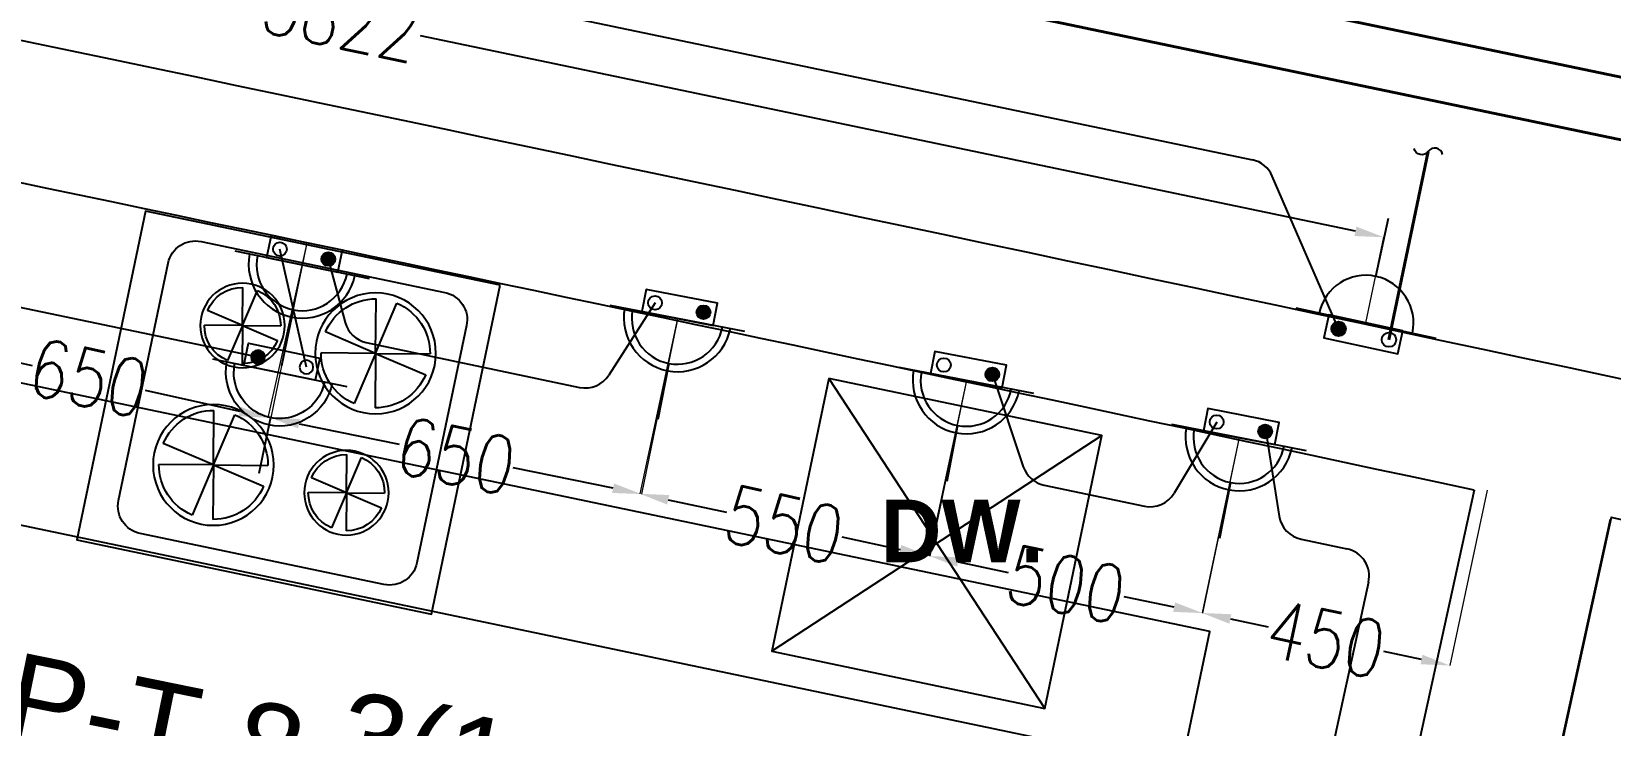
# Model space of a CAD drawing. Extents: x -678889171 to 586587, y -792238163 to 335485.
# Drawn here: x 66468 to 69300, y 30981 to 32226 of the extents above; entities that cross this region are included whole.
import ezdxf
from ezdxf import colors
from ezdxf.entities.mleader import LeaderData, LeaderLine
from ezdxf.math import Vec2, Vec3

# ---------------------------------------------------------------- set-up
doc = ezdxf.new("R2010")
doc.units = 0
doc.header["$MEASUREMENT"] = 0
doc.linetypes.add('XR-A-9TH-FLOOR$0$XR-A-CORE$0$$0$HIDDEN-Z', pattern=[3, 2, -1])
doc.linetypes.add('XR-Ducts$0$XR-A-CORE$0$$0$HIDDEN-Z', pattern=[3, 2, -1])
doc.layers.get('0').update_dxf_attribs({"color": 8})
doc.layers.get('Defpoints').update_dxf_attribs({"color": 252})
for name, color, linetype in [('1', 8, 'Continuous'), ('E-CUT-LINE', 1, 'Continuous'), ('E-POW-BLOCK', 4, 'Continuous'), ('E-POW-WIR-NO', 4, 'Continuous'), ('E-TEXT', 3, 'Continuous'), ('powr wire', 4, 'Continuous'), ('XR-A-9TH-FLOOR$0$A-WALL', 252, 'Continuous'), ('XR-A-ST Cat Walk$0$A-FLOR-STRS', 252, 'Continuous'), ('XR-Typ27 7th to11Th$0$XR-A-CORE$0$A-WALL', 252, 'Continuous'), ('XR-Typ27 7th to11Th$0$XR-A-TYP-7-8-9-10$0$A-ANNO-NOTE', 252, 'Continuous'), ('XR-Typ27 7th to11Th$0$XR-A-TYP-7-8-9-10$0$A-EQPM', 252, 'Continuous'), ('XR-Typ27 7th to11Th$0$XR-A-TYP-7-8-9-10$0$A-WALL', 252, 'Continuous')]:
    doc.layers.add(name, color=color, linetype=linetype)
doc.layers.add('XR-A-9TH-FLOOR$0$XR-A-CORE$0$$0$A-DOOR-OVHD', color=252, linetype='XR-A-9TH-FLOOR$0$XR-A-CORE$0$$0$HIDDEN-Z', lineweight=9)
doc.layers.add('XR-Ducts$0$XR-A-CORE$0$$0$A-DOOR-OVHD', color=252, linetype='XR-Ducts$0$XR-A-CORE$0$$0$HIDDEN-Z', lineweight=9)
doc.styles.get("Standard").update_dxf_attribs({"font": 'arial.ttf'})
doc.styles.add('Work$0$E-M.MODUL', font='romans.shx', dxfattribs={"width": 0.8})
doc.styles.add('XR-Typ27 7th to11Th$0$XR-A-TYP-7-8-9-10$0$TYPICAL TYPES$0$XREF_1BR$0$KZT', font='')
doc.styles.get('XR-Typ27 7th to11Th$0$XR-A-TYP-7-8-9-10$0$TYPICAL TYPES$0$XREF_1BR$0$KZT').set_extended_font_data('AvantGarde LT Medium', bold=True)
doc.dimstyles.new('Work$0$S-DIM', dxfattribs={"dimscale": 500, "dimtxt": 0.2065, "dimasz": 0.104, "dimexe": 0, "dimexo": 0, "dimgap": 0, "dimtad": 0, "dimdec": 0, "dimzin": 0, "dimdsep": 46, "dimtxsty": 'Work$0$E-M.MODUL', "dimcen": 0.25, "dimclrd": 5, "dimclre": 5, "dimclrt": 1, "dimadec": 0, "dimazin": 0, "dimtfac": 1, "dimtdec": 0, "dimtofl": 0, "dimtmove": 0, "dimatfit": 3, "dimfxl": 1, "dimtolj": 1, "dimtzin": 0, "dimlwe": 13, "dimarcsym": 0})

# ---------------------------------------------------------------- blocks, each defined once
blk = doc.blocks.new('SO1 WP')
at = {"layer": 'E-POW-BLOCK'}
h = blk.add_hatch(color=3, dxfattribs=at)
h.dxf.hatch_style = 1
edge = h.paths.add_edge_path()
edge.add_arc((-0.1064295025979398, -0.0481463273482458), 0.03025259035537483, 0, 360)
at = {"layer": 'E-POW-BLOCK', "color": 3}
for p, q in [((1.4210854715202e-14, 0.2000001000000591), (0, 0.4500002250000605)), ((-0.3000001499999954, 7.105427357601002e-14), (0.3000001499999954, 1.598721155460225e-14))]:
    blk.add_line(p, q, dxfattribs=at)
blk.add_lwpolyline([(0.1593095883453804, 4.352074256530614e-14), (-0.1593095883453804, 4.352074256530614e-14), (-0.1593095883453804, -0.09876317676643558), (0.1593095883453804, -0.09876317676643558)], close=True, dxfattribs=at)
for centre in [(-0.1064295025979398, -0.0481463273482458), (0.1096454942411166, -0.0481463273482458)]:
    blk.add_circle(centre, 0.03025259035537483, dxfattribs=at)
for centre, radius, start, end in [((0, -0.002806461197749854), 0.2353418572437975, 0.6832706906615592, 179.3167293093385), ((0, 1.598721155460225e-14), 0.2000001000000002, 0, 180)]:
    blk.add_arc(centre, radius, start, end, dxfattribs=at)
blk = doc.blocks.new('SO1')
at = {"layer": 'E-POW-BLOCK'}
h = blk.add_hatch(color=3, dxfattribs=at)
h.dxf.hatch_style = 1
edge = h.paths.add_edge_path()
edge.add_arc((-0.1064295025979398, -0.04814632734824666), 0.03025259035537483, 0, 360)
at = {"layer": 'E-POW-BLOCK', "color": 3}
for p, q in [((1.42e-14, 0.2000001000000597), (0, 0.4500002250000599)), ((-0.3000001499999971, 7.11e-14), (0.3000001499999971, 1.42e-14))]:
    blk.add_line(p, q, dxfattribs=at)
blk.add_lwpolyline([(0.1593095883453804, 4.265338082731773e-14), (-0.1593095883453804, 4.265338082731773e-14), (-0.1593095883453804, -0.09876317676643645), (0.1593095883453804, -0.09876317676643645)], close=True, dxfattribs=at)
for centre in [(-0.1064295025979398, -0.04814632734824666), (0.1096454942411166, -0.04814632734824666)]:
    blk.add_circle(centre, 0.03025259035537483, dxfattribs=at)
blk.add_arc((0, 1.42e-14), 0.2000001000000001, 0, 179.9999999999979, dxfattribs=at)
blk = doc.blocks.new('*D3205')
at = {"layer": '1', "color": 5, "lineweight": 13, "transparency": 16777216}
for p, q in [((68634.0614037678, 31497.44768345138), (68567.41826975571, 31182.91679464572)), ((69078.69270259622, 31403.23873835759), (69012.04956858412, 31088.70784955192))]:
    blk.add_line(p, q, dxfattribs=at)
at = {"layer": '1', "color": 5, "lineweight": -2, "transparency": 16777216}
for p, q in [((68618.2889228913, 31172.13826740131), (68685.84039295839, 31157.82539120181)), ((68961.17891544853, 31099.48637679633), (68893.62744538145, 31113.79925299582))]:
    blk.add_line(p, q, dxfattribs=at)
at = {"layer": '1', "color": 5, "transparency": 16777216}
for points in [[(68620.0853440987, 31180.61670959058), (68616.4925016839, 31163.65982521205), (68567.41826975571, 31182.91679464572)], [(68962.97533665593, 31107.96481898559), (68959.38249424113, 31091.00793460706), (69012.04956858412, 31088.70784955192)]]:
    blk.add_solid(points, dxfattribs=at)
at = {"layer": 'Defpoints', "color": 0, "transparency": 16777216}
for p in [(68634.0614037678, 31497.44768345138, 4.235756298783336e-06), (69078.69270259622, 31403.23873835759), (69012.04956858412, 31088.70784955192)]:
    blk.add_point(p, dxfattribs=at)
at = {"layer": '1', "color": 1, "transparency": 16777216, "insert": (68789.73391916991, 31135.81232209883), "char_height": 103.25, "attachment_point": 5, "rotation": 348.037036151874, "style": 'Work$0$E-M.MODUL'}
blk.add_mtext('\\A1;450', dxfattribs=at)
blk = doc.blocks.new('*D3206')
at = {"layer": '1', "color": 5, "lineweight": 13, "transparency": 16777216}
for p, q in [((68144.63921344191, 31599.75076070992), (68078.85580001689, 31285.04016599109)), ((68634.06140376783, 31497.4476834514), (68568.27799034279, 31182.73708873257))]:
    blk.add_line(p, q, dxfattribs=at)
at = {"layer": '1', "color": 5, "lineweight": -2, "transparency": 16777216}
for p, q in [((68129.75570781078, 31274.4006459562), (68219.6136219546, 31255.61780097154)), ((68517.3780825489, 31193.37660876746), (68427.52016840506, 31212.15945375212))]:
    blk.add_line(p, q, dxfattribs=at)
at = {"layer": '1', "color": 5, "transparency": 16777216}
for points in [[(68131.52896114993, 31282.88396392185), (68127.98245447164, 31265.91732799056), (68078.85580001689, 31285.04016599109)], [(68519.15133588805, 31201.8599267331), (68515.60482920974, 31184.89329080181), (68568.27799034279, 31182.73708873257)]]:
    blk.add_solid(points, dxfattribs=at)
at = {"layer": 'Defpoints', "color": 0, "transparency": 16777216}
for p in [(68144.63921344191, 31599.75076070992, 4.235756298784725e-06), (68634.06140376783, 31497.4476834514), (68568.27799034279, 31182.73708873257)]:
    blk.add_point(p, dxfattribs=at)
at = {"layer": '1', "color": 1, "transparency": 16777216, "insert": (68323.56689517983, 31233.88862736183), "char_height": 103.25, "attachment_point": 5, "rotation": 348.19355531422235, "style": 'Work$0$E-M.MODUL'}
blk.add_mtext('\\A1;500', dxfattribs=at)
blk = doc.blocks.new('*D3207')
at = {"layer": '1', "color": 5, "lineweight": 13, "transparency": 16777216}
for p, q in [((67626.49764479851, 31711.12417197011), (67558.93355395731, 31396.7963300165)), ((68144.63921344191, 31599.75076070992), (68077.0751226007, 31285.42291875631))]:
    blk.add_line(p, q, dxfattribs=at)
at = {"layer": '1', "color": 5, "lineweight": -2, "transparency": 16777216}
for p, q in [((67609.77237275704, 31385.86863570124), (67714.17582757647, 31363.42733854565)), ((68026.23630380096, 31296.35061307158), (67921.83284898153, 31318.79191022716))]:
    blk.add_line(p, q, dxfattribs=at)
at = {"layer": '1', "color": 5, "transparency": 16777216}
for points in [[(67611.59365514292, 31394.34177216786), (67607.95109037116, 31377.39549923462), (67558.93355395731, 31396.7963300165)], [(68028.05758618684, 31304.8237495382), (68024.41502141509, 31287.87747660495), (68077.0751226007, 31285.42291875631)]]:
    blk.add_solid(points, dxfattribs=at)
at = {"layer": 'Defpoints', "color": 0, "transparency": 16777216}
for p in [(67626.49764479851, 31711.12417197011, 4.235756298784561e-06), (68144.63921344191, 31599.75076070992), (68077.0751226007, 31285.42291875631)]:
    blk.add_point(p, dxfattribs=at)
at = {"layer": '1', "color": 1, "transparency": 16777216, "insert": (67818.004338279, 31341.10962438641), "char_height": 103.25, "attachment_point": 5, "rotation": 347.868976337735, "style": 'Work$0$E-M.MODUL'}
blk.add_mtext('\\A1;550', dxfattribs=at)
blk = doc.blocks.new('160')
at = {"layer": 'E-POW-BLOCK'}
h = blk.add_hatch(color=1, dxfattribs=at)
h.dxf.hatch_style = 1
edge = h.paths.add_edge_path()
edge.add_arc((78016.12619020321, 43941.8623778977), 12.40959850020896, 0, 360)
at = {"layer": 'E-POW-BLOCK', "color": 1}
for p, q in [((77996.37658910743, 43862.45978831869, 1.338264768536465e-07), (77996.37658910545, 44108.57963245566, 1.344306687904589e-07)), ((77914.33664106077, 43985.51971038651, 1.440456293763361e-07), (77811.7867060037, 43985.51971038567, 1.564419500691893e-07))]:
    blk.add_line(p, q, dxfattribs=at)
at = {"layer": 'E-POW-BLOCK', "color": 1, "elevation": 1.293917977576307e-07}
blk.add_lwpolyline([(77996.3765891059, 44050.86842946797), (77996.37658910696, 43920.17099130638), (78036.8891983044, 43920.17099130671), (78036.88919830332, 44050.8684294683)], close=True, dxfattribs=at)
at = {"layer": 'E-POW-BLOCK', "color": 1}
for centre in [(78016.12619020249, 44030.49624115398, 1.318516362437654e-07), (78016.12619020321, 43941.8623778977, 1.316340517344951e-07)]:
    blk.add_circle(centre, 12.40959850020896, dxfattribs=at)
for centre, radius, start, end in [((77997.52779818512, 43985.51971038718, 1.339894137195527e-07), 96.53712043769333, 90.68327069112401, 269.3167293097928), ((77996.37658910645, 43985.51971038718, 1.341285728220513e-07), 82.03994804566189, 90.0000000004675, 270.0000000004654)]:
    blk.add_arc(centre, radius, start, end, dxfattribs=at)
blk = doc.blocks.new('*D3208')
at = {"layer": '1', "color": 5, "lineweight": 13, "transparency": 16777216}
for p, q in [((66960.65590147235, 31843.56490789822), (66896.82395987672, 31532.79183474363)), ((67625.6080566993, 31706.98554886471), (67561.77611510368, 31396.21247571011))]:
    blk.add_line(p, q, dxfattribs=at)
at = {"layer": '1', "color": 5, "lineweight": -2, "transparency": 16777216}
for p, q in [((66947.76060076916, 31522.32958763348), (67127.19819385515, 31485.47359542779)), ((67510.83947421123, 31406.67472282026), (67331.40188112525, 31443.53071502595))]:
    blk.add_line(p, q, dxfattribs=at)
at = {"layer": '1', "color": 5, "transparency": 16777216}
for points in [[(66949.50430862086, 31530.81902778222), (66946.01689291748, 31513.84014748474), (66896.82395987672, 31532.79183474363)], [(67512.58318206292, 31415.164162969), (67509.09576635953, 31398.18528267152), (67561.77611510368, 31396.21247571011)]]:
    blk.add_solid(points, dxfattribs=at)
at = {"layer": 'Defpoints', "color": 0, "transparency": 16777216}
for p in [(66960.65590147235, 31843.56490789822), (67625.6080566993, 31706.98554886471), (67561.77611510368, 31396.21247571011)]:
    blk.add_point(p, dxfattribs=at)
at = {"layer": '1', "color": 1, "transparency": 16777216, "insert": (67229.3000374902, 31464.50215522687), "char_height": 103.25, "attachment_point": 5, "rotation": 348.39303144103576, "style": 'Work$0$E-M.MODUL'}
blk.add_mtext('\\A1;650', dxfattribs=at)
blk = doc.blocks.new('*D3209')
at = {"layer": '1', "color": 5, "lineweight": 13, "transparency": 16777216}
for p, q in [((66317.88284339165, 31985.99446648142), (66249.08406779877, 31675.51116638602)), ((66960.65590147229, 31843.56490789825), (66891.85712587941, 31533.08160780284))]:
    blk.add_line(p, q, dxfattribs=at)
at = {"layer": '1', "color": 5, "lineweight": -2, "transparency": 16777216}
for p, q in [((66299.85262481796, 31664.26156114006), (66468.70567517309, 31626.84607658426)), ((66841.08856886023, 31544.33121304881), (66672.2355185051, 31581.74669760461))]:
    blk.add_line(p, q, dxfattribs=at)
at = {"layer": '1', "color": 5, "transparency": 16777216}
for points in [[(66301.72755902562, 31672.72298730993), (66297.9776906103, 31655.8001349702), (66249.08406779877, 31675.51116638602)], [(66842.96350306789, 31552.79263921867), (66839.21363465258, 31535.86978687895), (66891.85712587941, 31533.08160780284)]]:
    blk.add_solid(points, dxfattribs=at)
at = {"layer": 'Defpoints', "color": 0, "transparency": 16777216}
for p in [(66317.88284339165, 31985.99446648142, 4.235756298781094e-06), (66960.65590147229, 31843.56490789825), (66891.85712587941, 31533.08160780284)]:
    blk.add_point(p, dxfattribs=at)
at = {"layer": '1', "color": 1, "transparency": 16777216, "insert": (66570.47059683909, 31604.29638709444), "char_height": 103.25, "attachment_point": 5, "rotation": 347.505930331485, "style": 'Work$0$E-M.MODUL'}
blk.add_mtext('\\A1;650', dxfattribs=at)
blk = doc.blocks.new('deef')
at = {"layer": 'E-POW-BLOCK'}
h = blk.add_hatch(color=6, dxfattribs=at)
h.dxf.hatch_style = 1
edge = h.paths.add_edge_path()
edge.add_arc((84064.19391751211, 48929.00372852619), 12.40959850020896, 0, 360)
at = {"layer": 'E-POW-BLOCK', "color": 6}
for p, q in [((84044.86324795104, 48849.4981111799, -3.190573819240415e-06), (84043.56555981308, 49095.61453420671, -3.219723781063669e-06)), ((83962.17559620646, 48972.12375998064, -3.19414105969734e-06), (83859.62708661196, 48971.58305658981, -3.180381384128951e-06))]:
    blk.add_line(p, q, dxfattribs=at)
at = {"layer": 'E-POW-BLOCK', "color": 6, "elevation": -3.218324371343137e-06}
blk.add_lwpolyline([(84043.86984711589, 49037.90413341512), (84044.55896064821, 48907.20851197148), (84085.07100671309, 48907.42211820293), (84084.38189318076, 49038.11773964659)], close=True, dxfattribs=at)
at = {"layer": 'E-POW-BLOCK', "color": 6}
for centre in [(84063.72658781194, 49017.63635975582, -3.213125644158815e-06), (84064.19391751211, 48929.00372852619, -3.202628019559595e-06)]:
    blk.add_circle(centre, 12.40959850020896, dxfattribs=at)
for centre, radius, start, end in [((84045.36559695876, 48972.5623925426, -3.205303264057118e-06), 96.5371204376933, 90.98536903686241, 269.6188276558389), ((84044.21440388208, 48972.5563226933, -3.205148800152049e-06), 82.03994804566186, 90.30209834678506, 270.3020983467851)]:
    blk.add_arc(centre, radius, start, end, dxfattribs=at)
blk = doc.blocks.new('*D3307')
at = {"layer": '1', "color": 5, "lineweight": 13, "transparency": 16777216}
for p, q in [((65120.33682887237, 32485.68442725734), (65152.4893449503, 32639.37665279568)), ((68861.2603340189, 31703.08073520834), (68893.41285009682, 31856.77296074668))]:
    blk.add_line(p, q, dxfattribs=at)
at = {"layer": '1', "color": 5, "lineweight": -2, "transparency": 16777216}
for p, q in [((65203.3874947509, 32628.72872591409), (66880.50153212009, 32277.87535085131)), ((68842.51470029622, 31867.42088762826), (67165.40066292704, 32218.27426269104))]:
    blk.add_line(p, q, dxfattribs=at)
at = {"layer": '1', "color": 5, "transparency": 16777216}
for points in [[(65205.16214923116, 32637.21175088085), (65201.61284027063, 32620.24570094732), (65152.4893449503, 32639.37665279568)], [(68844.28935477648, 31875.90391259503), (68840.74004581595, 31858.9378626615), (68893.41285009682, 31856.77296074668)]]:
    blk.add_solid(points, dxfattribs=at)
at = {"layer": 'Defpoints', "color": 0, "transparency": 16777216}
for p in [(65152.4893449503, 32639.37665279568), (65120.33682887237, 32485.68442725734), (68861.2603340189, 31703.08073520834, 0.000789818988207648)]:
    blk.add_point(p, dxfattribs=at)
at = {"layer": '1', "color": 1, "transparency": 16777216, "insert": (67022.95109752356, 32248.07480677118), "char_height": 103.25, "attachment_point": 5, "rotation": 348.1840919345609, "style": 'Work$0$E-M.MODUL'}
blk.add_mtext('\\A1;3822', dxfattribs=at)
blk = doc.blocks.new('CW_0.000')
blk.add_lwpolyline([(0, -25.98557292037257, 0.66), (0, 0, -0.66), (0, 25.98557292037257, 0.97)], format="xyb")
blk = doc.blocks.new('XR-A-ST Cat Walk')
at = {"layer": 'XR-A-ST Cat Walk$0$A-FLOR-STRS'}
blk.add_lwpolyline([(77132.39804614538, 16732.53558346568), (76546.21859427213, 16860.57327401649), (76035.52246984353, 14522.51515796741), (72176.94005018528, 15366.90908106805), (72559.7745124324, 17118.03814081912), (74220.55366888801, 16754.95610998167), (74348.39001790775, 17341.17958997453), (72101.76502749416, 17832.3401159715), (71462.66421533354, 14909.01916488496), (76493.6143836671, 13808.06982973011), (77132.39804500947, 16732.53557826532)], dxfattribs=at)
blk = doc.blocks.new('XR-Ducts')
at = {"layer": 'XR-Ducts$0$XR-A-CORE$0$$0$A-DOOR-OVHD'}
blk.add_lwpolyline([(77132.39804500916, 16732.53557826555), (72101.24319256155, 17832.45420030737), (71462.19120926356, 14907.07087589325), (76493.61438366608, 13808.06982972947)], close=True, dxfattribs=at)
blk = doc.blocks.new('XR-Typ27 7th to11Th$0$XR-A-TYP-7-8-9-10$0$A$C21967ED7')
at = {"layer": 'XR-Typ27 7th to11Th$0$XR-A-TYP-7-8-9-10$0$A-EQPM'}
for p, q in [((120.2033993525401, -180.0934920025975), (101.0494060886922, -84.23315431494848)), ((120.2033993525401, -180.0934920025975), (139.357392631282, -84.23315431494848)), ((-135.1819983350142, -180.0934920026048), (-148.5897936301335, -112.9912556217969)), ((-135.1819983350142, -180.0934920026048), (-121.7742030398949, -112.9912556217969)), ((-135.1819983350142, -180.0934920026048), (-202.284234725128, -166.6856967149361)), ((-135.1819983350142, -180.0934920026048), (-68.07976195980154, -166.6856967149288)), ((120.2033993525401, -180.0934920025975), (24.34306166302122, -160.9394987331689)), ((120.2033993525401, -180.0934920025975), (216.0637370420664, -160.9394987331762)), ((-135.1819983350142, -180.0934920026048), (-202.284234725128, -193.5012872902662)), ((-135.1819983350142, -180.0934920026048), (-148.5897936301335, -247.1957283833981)), ((-135.1819983350142, -180.0934920026048), (-121.7742030398949, -247.1957283833981)), ((-135.1819983350142, -180.0934920026048), (-68.07976195980154, -193.5012872902662)), ((120.2033993525401, -180.0934920025975), (24.34306166302122, -199.2474852720261)), ((120.2033993525401, -180.0934920025975), (101.0494060887067, -275.9538296883984)), ((120.2033993525401, -180.0934920025975), (139.357392631282, -275.9538296883911)), ((120.2033993525401, -180.0934920025975), (216.0637370420664, -199.2474852720261)), ((-135.1819983350215, -423.898412376082), (-154.3359916137561, -328.0380746884257)), ((-135.1819983350215, -423.898412376082), (-116.0280050711735, -328.038074688433)), ((120.2033993525401, -423.898412376082), (106.7956040574209, -356.7961759934187)), ((120.2033993525401, -423.898412376082), (133.6111946476594, -356.7961759934187)), ((-135.1819983350215, -423.898412376082), (-231.0423360245331, -404.7444191066534)), ((-135.1819983350215, -423.898412376082), (-231.0423360245331, -443.0524056436479)), ((-135.1819983350215, -423.898412376082), (-154.3359916137488, -519.7587500618829)), ((-135.1819983350215, -423.898412376082), (-39.32166064549529, -404.7444191066534)), ((-135.1819983350215, -423.898412376082), (-39.32166064549529, -443.0524056436479)), ((-135.1819983350215, -423.898412376082), (-116.0280050711735, -519.7587500618756)), ((120.2033993525401, -423.898412376082), (53.10116297732748, -410.4906170865506)), ((120.2033993525401, -423.898412376082), (53.10116297732748, -437.3062076637507)), ((120.2033993525401, -423.898412376082), (106.7956040574281, -491.0006487568899)), ((120.2033993525401, -423.898412376082), (187.3056357426613, -410.4906170865506)), ((120.2033993525401, -423.898412376082), (187.305635742654, -437.3062076637507)), ((120.2033993525401, -423.898412376082), (133.6111946476667, -491.0006487568899))]:
    blk.add_line(p, q, dxfattribs=at)
blk.add_lwpolyline([(-267.4937336819276, -76.54343178626732), (-267.4937336819276, -523.4565681977256, 0.4142135623730971), (-217.4937336819276, -573.4565681995882), (217.4937336815638, -573.4565681995882, 0.414213562373095), (267.4937336815565, -523.4565681977256), (267.4937336815565, -76.54343178626732, 0.414213562373095), (217.4937336815565, -26.54343178812996), (-217.4937336819276, -26.54343178812996, 0.414213562373095)], format="xyb", close=True, dxfattribs=at)
for centre, radius in [((120.2033993525401, -180.0934920026048), 108.3511300869588), ((-135.1819983350142, -180.0934920026048), 75.84579106087118), ((-135.1819983350215, -423.8984123760893), 108.3511300869588), ((120.2033993525401, -423.8984123760893), 75.84579106087118)]:
    blk.add_circle(centre, radius, dxfattribs=at)
for centre, radius, start, end in [((120.2033993525401, -180.0934920026048), 97.75520343993092, 101.2995445970773, 168.7004554033315), ((120.2033993525401, -180.0934920026048), 97.75520343993092, 11.29954459666854, 78.70045540292266), ((-135.1819983350142, -180.0934920026048), 68.42864240795166, 101.2995445970773, 168.7004554033315), ((-135.1819983350142, -180.0934920026048), 68.42864240795166, 11.29954459666854, 78.70045540292266), ((-135.1819983350142, -180.0934920026048), 68.42864240795166, 191.2995445966685, 258.7004554029227), ((-135.1819983350142, -180.0934920026048), 68.42864240795166, 281.2995445970773, 348.7004554033315), ((120.2033993525401, -180.0934920026048), 97.75520343993092, 191.2995445966685, 258.7004554029227), ((120.2033993525401, -180.0934920026048), 97.75520343993092, 281.2995445970773, 348.7004554033315), ((-135.1819983350215, -423.8984123760893), 97.75520343993092, 101.2995445970773, 168.7004554033315), ((-135.1819983350215, -423.8984123760893), 97.75520343993092, 11.29954459666854, 78.70045540292266), ((120.2033993525401, -423.8984123760893), 68.42864240795166, 101.2995445970773, 168.7004554033315), ((120.2033993525401, -423.8984123760893), 68.42864240795166, 11.29954459666854, 78.70045540292266), ((-135.1819983350215, -423.8984123760893), 97.75520343993092, 191.2995445966685, 258.7004554029227), ((-135.1819983350215, -423.8984123760893), 97.75520343993092, 281.2995445970773, 348.7004554033315), ((120.2033993525401, -423.8984123760893), 68.42864240795166, 191.2995445966685, 258.7004554029227), ((120.2033993525401, -423.8984123760893), 68.42864240795166, 281.2995445970773, 348.7004554033315)]:
    blk.add_arc(centre, radius, start, end, dxfattribs=at)
blk = doc.blocks.new('XR-Typ27 7th to11Th')
at = {"layer": 'XR-Typ27 7th to11Th$0$XR-A-CORE$0$A-WALL'}
for radius, start, end in [(600861.735798759, 77.86122921007077, 78.32617557313368), (600611.735798759, 77.93764345815403, 78.3007052668013)]:
    blk.add_arc((-53657.54187121046, -569469.5537313633), radius, start, end, dxfattribs=at)
at = {"layer": 'XR-Typ27 7th to11Th$0$XR-A-TYP-7-8-9-10$0$A-EQPM'}
blk.add_line((71085.33043502395, 17434.05172794544), (68012.12547128758, 18076.43846694265), dxfattribs=at)
for points in [[(70108.91982633386, 18248.74276801244), (69472.6709789101, 18381.73676844848), (69349.37678161592, 17791.89218399147), (69985.62562903955, 17658.8981835554)], [(70698.56273821378, 18081.44562079443), (70596.25966095518, 17592.02343046857), (71085.68185128114, 17489.72035321002), (71187.98492853968, 17979.14254353596)]]:
    blk.add_lwpolyline(points, close=True, dxfattribs=at)
for points in [[(71022.03520461789, 15905.67895395274), (71381.92442894056, 17627.40401993161), (68629.01116618418, 18202.84073647723)], [(70698.56273821378, 18081.44562079443), (71085.68185128114, 17489.72035321002)], [(71187.98492853968, 17979.14254353596), (70596.25966095518, 17592.02343046857)]]:
    blk.add_lwpolyline(points, dxfattribs=at)
at = {"layer": 'XR-Typ27 7th to11Th$0$XR-A-TYP-7-8-9-10$0$A-WALL'}
for p, q in [((71855.96342943374, 17881.12275274831), (71715.71375339519, 17239.03467404719)), ((71960.20254405192, 17186.81804815379), (72100.43501281372, 17828.82735719008))]:
    blk.add_line(p, q, dxfattribs=at)
at = {"layer": 'XR-Typ27 7th to11Th$0$XR-A-TYP-7-8-9-10$0$A-EQPM', "xscale": -0.9999999999999976, "rotation": 78.19355531422447}
blk.add_blockref('XR-Typ27 7th to11Th$0$XR-A-TYP-7-8-9-10$0$A$C21967ED7', (69442.67504196844, 18080.86157819461), dxfattribs=at)
at = {"layer": 'XR-Typ27 7th to11Th$0$XR-A-TYP-7-8-9-10$0$A-ANNO-NOTE', "insert": (70937.91834771867, 17808.02208331898), "char_height": 112.5000000000004, "width": 1932.754287415221, "attachment_point": 5, "style": 'XR-Typ27 7th to11Th$0$XR-A-TYP-7-8-9-10$0$TYPICAL TYPES$0$XREF_1BR$0$KZT'}
blk.add_mtext('DW.', dxfattribs=at)

msp = doc.modelspace()

# ---------------------------------------------------------------- block references
at = {"layer": 'XR-A-9TH-FLOOR$0$A-WALL'}
msp.add_blockref('XR-A-ST Cat Walk', (-2800.434649049275, 13522.11598560929), dxfattribs=at)

# ---------------------------------------------------------------- next in the draw order: block references
msp.add_blockref('XR-Ducts', (-2800.434649049275, 13522.11598560929), dxfattribs=at)

# ---------------------------------------------------------------- next in the draw order: linework, layer by layer
at = {"layer": 'XR-A-9TH-FLOOR$0$XR-A-CORE$0$$0$A-DOOR-OVHD'}
msp.add_lwpolyline([(74331.96339595989, 30254.65156387484), (69300.80854351228, 31354.57018591666), (68661.75656021429, 28429.18686150253), (73693.1797346168, 27330.18581533876)], close=True, dxfattribs=at)

# ---------------------------------------------------------------- next in the draw order: block references
at = {"layer": 'XR-A-9TH-FLOOR$0$A-WALL'}
msp.add_blockref('XR-Typ27 7th to11Th', (-2800.434649049275, 13522.11598560929), dxfattribs=at)

# ---------------------------------------------------------------- next in the draw order: linework, layer by layer
at = {"layer": '1', "color": 4}
for p, q in [((61243.80768328966, 33544.62170882928), (68657.7552210367, 31995.60912698253)), ((68812.43616458142, 31692.57555262699, 0.0007896530014738778), (68693.38835320194, 31966.58977188233, 0.0002240692743455397)), ((66960.76282342759, 31623.95371766187, -6.525534301709927e-05), (66913.27814452132, 31835.55102868585, -5.236361537548755e-09)), ((67000.09078273686, 31817.67569479275, 5.261263061667768e-09), (67030.21396750261, 31704.15169252975, 1.332120835255735e-09)), ((66873.95018521199, 31641.82905155499, -6.526584064169352e-05), (66363.71971366982, 31748.09675208854, -9.91698311935893e-06)), ((67586.1037264863, 31739.07531553632, 4.235756298797463e-06), (67503.37643150336, 31609.54874203326, 1.825816638542817e-06)), ((67068.24772744623, 31668.04634888424), (67450.94397626052, 31587.53334969344)), ((68191.25803637321, 31610.82752793131, 4.235756298797029e-06), (68246.83377112736, 31445.29929959104, 1.058278770765114e-06)), ((68593.6674854556, 31525.39882701761, 4.235756298795728e-06), (68517.12709989588, 31397.64667103659, 1.168109150113603e-06)), ((68681.97529671088, 31508.2732978133, 4.235756298795728e-06), (68705.96697476614, 31356.39954907474, 9.764873999769039e-07)), ((68283.93965550148, 31412.28475330283), (68463.9421992503, 31374.4151773556)), ((68745.0607056409, 31315.2724652238), (68827.420746738, 31297.94526658321)), ((68865.97519878994, 31238.34656171773), (68755.81409841185, 30734.00935904188))]:
    msp.add_line(p, q, dxfattribs=at)
at = {"layer": '1', "color": 4, "extrusion": (6.094361612113306e-07, 2.916908345211692e-06, 0.9999999999955602)}
msp.add_arc((68647.52941746441, 31946.66596641001, 0.1353319166464815), 50, 23.48294690666702, 78.198828210535, dxfattribs=at)
at = {"layer": '1', "color": 4}
for centre, start, end in [((67078.54156295574, 31716.97524577046, -3.610282521544632e-06), 194.8607701480437, 258.1191743628237), ((68817.1269112285, 31249.016369697), 347.6785494932049, 78.11917436282373)]:
    msp.add_arc(centre, 50, start, end, dxfattribs=at)
at = {"layer": '1', "color": 4, "extrusion": (-4.951364508131586e-09, -2.353494023100415e-08, 0.9999999999999998)}
msp.add_arc((67461.23781177003, 31636.46224657964, -0.001076336845976216), 50, 258.1191743628237, 327.4340460895297, dxfattribs=at)
at = {"layer": '1', "color": 4, "extrusion": (-4.345465311473093e-09, -2.065496616406379e-08, 0.9999999999999998)}
msp.add_arc((68294.233491011, 31461.21365018902, -0.0009450075630514509), 50, 198.5593622175607, 258.1191743628237, dxfattribs=at)
at = {"layer": '1', "color": 4, "extrusion": (-4.998625180908564e-09, -2.375958075327984e-08, 0.9999999999999998)}
msp.add_arc((68474.23603475982, 31423.34407424181, -0.001087318249238381), 50, 258.1191743628237, 329.0728319829309, dxfattribs=at)
at = {"layer": '1', "color": 4, "extrusion": (-4.670121233019219e-09, -2.219812819478248e-08, 0.9999999999999999)}
msp.add_arc((68755.35454115042, 31364.20136211, -0.001015942084721176), 50, 188.9769009118867, 258.1191743628211, dxfattribs=at)
at = {"layer": 'powr wire', "color": 6, "lineweight": 40}
for p, q in [((66187.27007983849, 32798.00743060874, 0.0005983005434977949), (73576.2789101374, 31254.20534847633)), ((66066.70096309113, 32710.82295234113, 0.0006398007265112672), (73553.78214230613, 31146.53039578471))]:
    msp.add_line(p, q, dxfattribs=at)
at = {"layer": 'powr wire', "color": 4, "lineweight": 40}
msp.add_line((68902.72985008513, 31673.05650959815, 0.0007900452202908546), (68973.27187782279, 32010.68765538646, 0.0007886184573673486), dxfattribs=at)

# ---------------------------------------------------------------- next in the draw order: block references
at = {"layer": 'E-CUT-LINE', "rotation": 78.19882821018808}
msp.add_blockref('CW_0.000', (68973.27187782279, 32010.68765538646, 0.0007886184573673486), dxfattribs=at)
at = {"layer": 'E-POW-BLOCK', "extrusion": (-3.870643395084228e-09, 2.188844901170523e-09, 1), "xscale": 427.5336916951259, "yscale": 427.5336916951259, "zscale": 427.5336916951259, "rotation": 347.801905193587}
msp.add_blockref('SO1', (68861.26033415055, 31703.08073520445, -0.0002405687483700569), dxfattribs=at)
at = {"layer": 'E-POW-BLOCK', "extrusion": (-3.870643395079543e-09, 2.188844901178809e-09, 1), "xscale": 427.5336916951259, "yscale": 427.5336916951259, "zscale": 427.5336916951259, "rotation": 347.8019051934644}
msp.add_blockref('SO1', (68861.26033401888, 31703.08073520832, -0.0002405687483700569), dxfattribs=at)
at = {"layer": 'E-POW-BLOCK', "xscale": 410.1995351285416, "yscale": 410.1995351285416, "zscale": 410.1995351285416, "rotation": 169.0248664474272}
for p in [(67626.49764479851, 31711.12417197012, 8.73667795877383e-05), (67626.49764479851, 31711.12417197012, 4.235756292809848e-06), (68144.6392134419, 31599.75076070993, 4.235756292810742e-06), (68634.06140376782, 31497.44768351101, 8.73667795877383e-05), (68634.06140376782, 31497.44768345141, 4.235756292809848e-06)]:
    msp.add_blockref('SO1 WP', p, dxfattribs=at)
at = {"layer": 'E-POW-WIR-NO', "rotation": 78.36500872908178}
msp.add_blockref('160', (94305.0576143676, -53457.42032560091, -3.16473877473017e-05), dxfattribs=at)
at = {"layer": 'powr wire', "color": 4, "lineweight": 40, "extrusion": (-9.863146970334647e-09, -4.672643125988652e-08, 0.999999999999999), "xscale": -1, "rotation": 258.6671070759522}
msp.add_blockref('deef', (2379.587060535053, -41168.28858335566, -0.002200160561900288), dxfattribs=at)

# ---------------------------------------------------------------- next in the draw order: dimensions: what is measured, and where the dimension line sits
at = {"layer": '1', "color": 4}
dim = msp.add_aligned_dim(p1=(68861.26033401888, 31703.08073520834, 0.000789818988207648), p2=(65120.33682887236, 32485.68442725734), distance=-157.01937613259776, dimstyle='Work$0$S-DIM', dxfattribs=at)
dim.commit()
dim.dimension.update_dxf_attribs({"geometry": '*D3307', "text_midpoint": (67022.95109752356, 32248.07480677118)})
at = {"layer": '1', "color": 2}
for p1, p2, distance, text, picture, middle in [((66317.88284339165, 31985.99446648142, 4.235756298781094e-06), (66960.65590147229, 31843.56490789825), -318.014388292755, '650', '*D3209', (66570.47059683909, 31604.29638709444)), ((66960.65590147235, 31843.56490789822), (67625.6080566993, 31706.98554886471), -317.2608071694695, '650', '*D3208', (67229.3000374902, 31464.50215522687)), ((67626.49764479851, 31711.12417197011, 4.235756298784561e-06), (68144.6392134419, 31599.75076070992), -321.5072294652369, '550', '*D3207', (67818.004338279, 31341.10962438641)), ((68634.06140376782, 31497.44768345139, 4.235756298783336e-06), (69078.69270259622, 31403.2387383576), -321.5135880858626, '450', '*D3205', (68789.73391916991, 31135.81232209883))]:
    dim = msp.add_aligned_dim(p1=p1, p2=p2, distance=distance, text=text, dimstyle='Work$0$S-DIM', dxfattribs=at)
    dim.commit()
    dim.dimension.update_dxf_attribs({"geometry": picture, "text_midpoint": middle})
dim = msp.add_aligned_dim(p1=(68144.6392134419, 31599.75076070991, 4.235756298784725e-06), p2=(68634.06140376782, 31497.44768345139), distance=-321.5123884240271, dimstyle='Work$0$S-DIM', dxfattribs=at)
dim.commit()
dim.dimension.update_dxf_attribs({"geometry": '*D3206', "text_midpoint": (68323.56689517983, 31233.88862736183)})

# ---------------------------------------------------------------- next in the draw order: leaders
at = {"layer": 'E-TEXT', "color": 30}
ml = msp.add_multileader_mtext('Standard', dxfattribs=at)
ml.set_content('\\C30;CT2/DP-T-8 {\\A1;3(1x3)mm\\H0.7x;\\S2^ ;\\H1.42857x; \\P∅ 25 mm PVC CONDUIT}', color=3)
ml.set_leader_properties(color=30)
ml.build(insert=Vec2(0, 0))
ml.multileader.update_dxf_attribs({"text_right_attachment_type": 6, "dogleg_length": 0.2763936738358556, "arrow_head_size": 153.5520410199195, "scale": 2})
ctx = ml.context
ctx.base_point, ctx.scale, ctx.char_height, ctx.arrow_head_size, ctx.landing_gap_size, ctx.plane_origin, ctx.plane_x_axis, ctx.plane_y_axis = Vec3(64047.19086581612, 32646.60164468057, 2.466920142781611e-07), 2, 153.5520410199195, 153.5520410199195, 3.071040820398391, Vec3(62068.65578821403, 42853.30329614161, 4.561070665106695e-05), Vec3(0.9799151539646329, -0.1994148716381752, 1.067544118916412e-11), Vec3(0.1994148716381752, 0.9799151539646329, 4.726316308033554e-09)
ctx.right_attachment = 6
notes = []
notes.append((ctx, [(0, (1, 1, 0), (64046.64918111722, 32646.71187869854, 2.466861130293409e-07), (0.9799151539646329, -0.1994148716381752, 1.067544118916411e-11), 0.5527873476717117, [(1, [(63800.71067349767, 32494.13200353313, -6.940150817116538e-07)], 0, [])])]))
ctx.mtext.insert, ctx.mtext.text_direction, ctx.mtext.rotation, ctx.mtext.width, ctx.mtext.defined_height, ctx.mtext.flow_direction, ctx.mtext.extrusion = Vec3(64066.12667581101, 32724.25105076042, 6.241963605484454e-07), Vec3(0.9799151539646329, -0.1994148716381752, 1.067544118916329e-11), 6.082424544163219, 2517.586958115766, 582.9320752441894, 5, Vec3(-9.529587864844292e-10, -4.629260130937769e-09, 1)
ml = msp.add_multileader_mtext('Standard', dxfattribs=at)
ml.set_content('\\C30;CT7/DP-T-8 {\\A1;3(1x3)mm\\H0.7x;\\S2^ ;\\H1.42857x; \\P∅ 25 mm PVC CONDUIT}', color=3)
ml.set_leader_properties(color=30)
ml.build(insert=Vec2(0, 0))
ml.multileader.update_dxf_attribs({"text_right_attachment_type": 6, "dogleg_length": 0.2763936738358556, "arrow_head_size": 153.5520410199195, "scale": 2})
ctx = ml.context
ctx.base_point, ctx.scale, ctx.char_height, ctx.arrow_head_size, ctx.landing_gap_size, ctx.plane_origin, ctx.plane_x_axis, ctx.plane_y_axis = Vec3(65837.11211666524, 31262.07071377846, -1.450557668689145e-06), 2, 153.5520410199195, 153.5520410199195, 3.071040820398391, Vec3(63073.89270986718, 41996.9391651026, 4.561070665106695e-05), Vec3(0.9799151539646329, -0.1994148716381752, 1.067544118916412e-11), Vec3(0.1994148716381752, 0.9799151539646329, 4.726316308033554e-09)
ctx.right_attachment = 6
notes.append((ctx, [(0, (1, 1, 0), (65836.57043196633, 31262.18094779644, -1.450563569937965e-06), (0.9799151539646329, -0.1994148716381752, 1.067544118916411e-11), 0.5527873476717117, [(1, [(65266.09411755358, 31883.73725351546, 8.831418388758486e-07)], 0, [])])]))
ctx.mtext.insert, ctx.mtext.text_direction, ctx.mtext.rotation, ctx.mtext.width, ctx.mtext.defined_height, ctx.mtext.flow_direction, ctx.mtext.extrusion = Vec3(65856.04792666013, 31339.72011985831, -1.073053322418861e-06), Vec3(0.9799151539646329, -0.1994148716381752, 1.067544118916329e-11), 6.082424544163219, 3432.764865745392, 480.8903686127867, 5, Vec3(-9.529587864844292e-10, -4.629260130937769e-09, 1)
for ctx, leaders in notes:
    for number, flags, end, landing, length, lines in leaders:
        leader = LeaderData()
        leader.index, (leader.has_last_leader_line, leader.has_dogleg_vector, leader.attachment_direction) = number, flags
        leader.last_leader_point, leader.dogleg_vector, leader.dogleg_length = Vec3(end), Vec3(landing), length
        for number, points, colour, breaks in lines:
            line = LeaderLine()
            line.index, line.vertices, line.color, line.breaks = number, Vec3.list(points), colors.encode_raw_color(colour), breaks
            leader.lines.append(line)
        ctx.leaders.append(leader)

doc.saveas('drawing.dxf')
